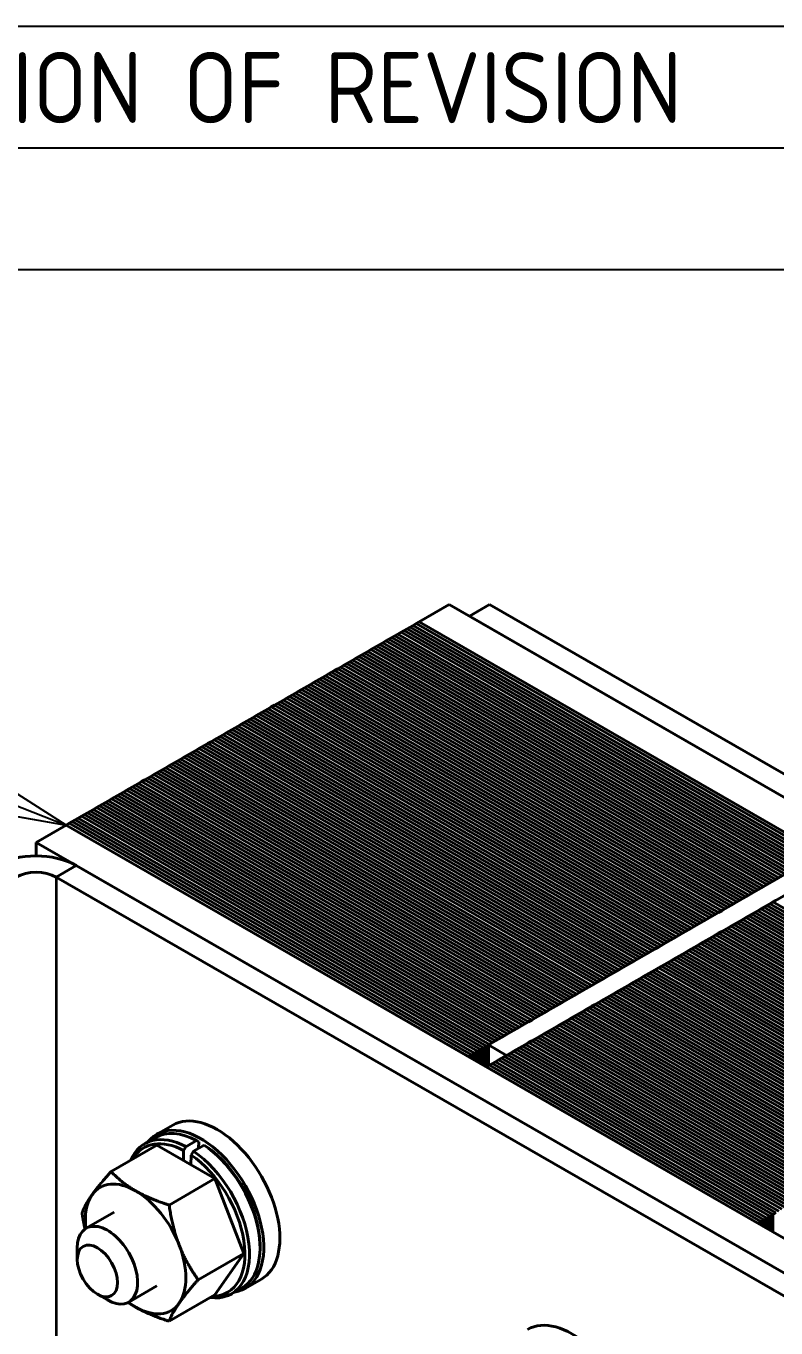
# Model space of a CAD drawing. Header units: millimetres. Extents: x 0 to 630, y 0 to 446.
# Drawn here: x 478.7 to 518.3, y 361.8 to 430.5 of the extents above; entities that cross this region are included whole.
import ezdxf

# ---------------------------------------------------------------- set-up
doc = ezdxf.new("R2010")
doc.units = ezdxf.units.MM
doc.header["$LTSCALE"] = 1.5
doc.layers.get('0').update_dxf_attribs({"color": 3, "lineweight": 25, "true_color": 0x00ff00})
for name, color, linetype, lineweight, true_color in [('가시적인 것(ISO)', 3, 'Continuous', 40, 0x00ff00), ('가시적인 좁은 것(ISO)', 3, 'Continuous', 35, 0x00ff00), ('기호(ISO)', 5, 'Continuous', 25, 0x0000ff)]:
    doc.layers.add(name, color=color, linetype=linetype, lineweight=lineweight, true_color=true_color)
doc.layers.add('경계(ISO)', color=7, linetype='Continuous', lineweight=25)
doc.styles.add('ISO ProportionalPSTEK', font='isocp.shx')
doc.styles.add('부품번호텍스트_PSTEK_POSCO', font='isocp.shx')

# ---------------------------------------------------------------- blocks, each defined once
blk = doc.blocks.new('경계 Default Border')
at = {"layer": '경계(ISO)', "flags": 128}
blk.add_lwpolyline([(10, 10), (10, 287), (410, 287), (410, 10), (10, 10)], dxfattribs=at)
blk = doc.blocks.new('리비전 내역')
at = {"layer": '기호(ISO)'}
for p, q in [((258, 287), (410, 287)), ((258, 282.72), (410, 282.72)), ((258, 278.44), (410, 278.44))]:
    blk.add_line(p, q, dxfattribs=at)
at = {"layer": '기호(ISO)', "color": 2, "true_color": 0xffff00, "insert": (305.507, 283.583), "char_height": 2.5, "attachment_point": 7, "style": 'ISO ProportionalPSTEK'}
blk.add_mtext('DESCRIPTION OF REVISION', dxfattribs=at)
blk = doc.blocks.new('품번기호8')
at = {"layer": '기호(ISO)', "color": 7}
for p, q in [((318.215, 259.798), (296.972, 268.04)), ((318.395, 260.264), (318.034, 259.332)), ((320.545, 258.894), (318.395, 260.264)), ((318.215, 259.798), (320.545, 258.894)), ((318.034, 259.332), (320.545, 258.894))]:
    blk.add_line(p, q, dxfattribs=at)
at = {"layer": '기호(ISO)', "color": 7, "flags": 128}
blk.add_lwpolyline([(318.034, 259.332), (320.545, 258.894), (318.395, 260.264), (318.034, 259.332)], dxfattribs=at)
at = {"layer": '기호(ISO)'}
blk.add_circle((292.318, 269.846), 5, dxfattribs=at)
at = {"layer": '기호(ISO)', "color": 7}
blk.add_solid([(318.034, 259.332), (320.545, 258.894), (318.395, 260.264), (318.034, 259.332)], dxfattribs=at)
at = {"layer": '기호(ISO)', "color": 7, "insert": (292.318, 269.846), "char_height": 3.5, "attachment_point": 5, "style": '부품번호텍스트_PSTEK_POSCO'}
blk.add_mtext('4', dxfattribs=at)

msp = doc.modelspace()

# ---------------------------------------------------------------- linework, layer by layer
at = {"layer": '가시적인 것(ISO)', "color": 4, "true_color": 0x00ffff}
for p, q in [((501.024, 399.976), (499.433, 399.06)), ((501.024, 399.976), (559.678, 366.2)), ((558.087, 365.283), (499.433, 399.06)), ((480.818, 388.341), (479.227, 387.425)), ((480.818, 388.341), (539.473, 354.564)), ((479.227, 387.425), (479.227, 386.709)), ((537.882, 353.648), (479.227, 387.425)), ((503.092, 376.736), (519.532, 386.203)), ((520.487, 385.653), (504.046, 376.186)), ((503.092, 375.636), (503.092, 376.736)), ((503.092, 376.736), (504.046, 376.186))]:
    msp.add_line(p, q, dxfattribs=at)
at = {"layer": '가시적인 것(ISO)', "color": 5, "true_color": 0x0000ff}
for p, q in [((502.084, 399.366), (503.145, 399.976)), ((559.678, 367.421), (503.145, 399.976)), ((502.084, 399.366), (558.617, 366.81)), ((535.76, 354.869), (481.348, 386.203)), ((480.288, 385.592), (534.7, 354.259))]:
    msp.add_line(p, q, dxfattribs=at)
at = {"layer": '가시적인 것(ISO)'}
for p, q in [((498.478, 398.51), (498.319, 398.419)), ((498.637, 398.602), (498.478, 398.51)), ((519.691, 386.295), (498.478, 398.51)), ((498.478, 398.51), (519.691, 386.295)), ((498.796, 398.694), (498.637, 398.602)), ((519.85, 386.386), (498.637, 398.602)), ((498.637, 398.602), (519.85, 386.386)), ((498.955, 398.785), (498.796, 398.694)), ((520.009, 386.478), (498.796, 398.694)), ((498.796, 398.694), (520.009, 386.478)), ((499.114, 398.877), (498.955, 398.785)), ((520.168, 386.569), (498.955, 398.785)), ((498.955, 398.785), (520.168, 386.569)), ((499.273, 398.969), (499.114, 398.877)), ((520.328, 386.661), (499.114, 398.877)), ((499.114, 398.877), (520.328, 386.661)), ((499.433, 399.06), (499.273, 398.969)), ((520.487, 386.753), (499.273, 398.969)), ((499.273, 398.969), (520.487, 386.753)), ((520.646, 386.844), (499.433, 399.06)), ((497.205, 397.778), (497.046, 397.686)), ((497.364, 397.869), (497.205, 397.778)), ((518.418, 385.562), (497.205, 397.778)), ((497.205, 397.778), (518.418, 385.562)), ((497.523, 397.961), (497.364, 397.869)), ((518.578, 385.653), (497.364, 397.869)), ((497.364, 397.869), (518.578, 385.653)), ((497.683, 398.052), (497.523, 397.961)), ((518.737, 385.745), (497.523, 397.961)), ((497.523, 397.961), (518.737, 385.745)), ((497.842, 398.144), (497.683, 398.052)), ((518.896, 385.837), (497.683, 398.052)), ((497.683, 398.052), (518.896, 385.837)), ((498.001, 398.236), (497.842, 398.144)), ((519.055, 385.928), (497.842, 398.144)), ((497.842, 398.144), (519.055, 385.928)), ((498.16, 398.327), (498.001, 398.236)), ((519.214, 386.02), (498.001, 398.236)), ((498.001, 398.236), (519.214, 386.02)), ((498.319, 398.419), (498.16, 398.327)), ((519.373, 386.111), (498.16, 398.327)), ((498.16, 398.327), (519.373, 386.111)), ((519.532, 386.203), (498.319, 398.419)), ((498.319, 398.419), (519.532, 386.203)), ((496.092, 397.136), (495.932, 397.045)), ((496.251, 397.228), (496.092, 397.136)), ((517.305, 384.92), (496.092, 397.136)), ((496.092, 397.136), (517.305, 384.92)), ((496.41, 397.319), (496.251, 397.228)), ((517.464, 385.012), (496.251, 397.228)), ((496.251, 397.228), (517.464, 385.012)), ((496.569, 397.411), (496.41, 397.319)), ((517.623, 385.104), (496.41, 397.319)), ((496.41, 397.319), (517.623, 385.104)), ((496.728, 397.503), (496.569, 397.411)), ((517.782, 385.195), (496.569, 397.411)), ((496.569, 397.411), (517.782, 385.195)), ((496.887, 397.594), (496.728, 397.503)), ((517.941, 385.287), (496.728, 397.503)), ((496.728, 397.503), (517.941, 385.287)), ((497.046, 397.686), (496.887, 397.594)), ((518.1, 385.378), (496.887, 397.594)), ((496.887, 397.594), (518.1, 385.378)), ((518.259, 385.47), (497.046, 397.686)), ((497.046, 397.686), (518.259, 385.47)), ((494.819, 396.403), (494.66, 396.312)), ((494.978, 396.495), (494.819, 396.403)), ((516.032, 384.187), (494.819, 396.403)), ((494.819, 396.403), (516.032, 384.187)), ((495.137, 396.586), (494.978, 396.495)), ((516.191, 384.279), (494.978, 396.495)), ((494.978, 396.495), (516.191, 384.279)), ((495.296, 396.678), (495.137, 396.586)), ((516.35, 384.371), (495.137, 396.586)), ((495.137, 396.586), (516.35, 384.371)), ((495.455, 396.77), (495.296, 396.678)), ((516.509, 384.462), (495.296, 396.678)), ((495.296, 396.678), (516.509, 384.462)), ((495.614, 396.861), (495.455, 396.77)), ((516.668, 384.554), (495.455, 396.77)), ((495.455, 396.77), (516.668, 384.554)), ((495.773, 396.953), (495.614, 396.861)), ((516.827, 384.645), (495.614, 396.861)), ((495.614, 396.861), (516.827, 384.645)), ((495.932, 397.045), (495.773, 396.953)), ((516.987, 384.737), (495.773, 396.953)), ((495.773, 396.953), (516.987, 384.737)), ((517.146, 384.829), (495.932, 397.045)), ((495.932, 397.045), (517.146, 384.829)), ((493.705, 395.762), (493.546, 395.67)), ((493.864, 395.854), (493.705, 395.762)), ((514.918, 383.546), (493.705, 395.762)), ((493.705, 395.762), (514.918, 383.546)), ((494.023, 395.945), (493.864, 395.854)), ((515.077, 383.638), (493.864, 395.854)), ((493.864, 395.854), (515.077, 383.638)), ((494.182, 396.037), (494.023, 395.945)), ((515.236, 383.729), (494.023, 395.945)), ((494.023, 395.945), (515.236, 383.729)), ((494.341, 396.128), (494.182, 396.037)), ((515.396, 383.821), (494.182, 396.037)), ((494.182, 396.037), (515.396, 383.821)), ((494.501, 396.22), (494.341, 396.128)), ((515.555, 383.913), (494.341, 396.128)), ((494.341, 396.128), (515.555, 383.913)), ((494.66, 396.312), (494.501, 396.22)), ((515.714, 384.004), (494.501, 396.22)), ((494.501, 396.22), (515.714, 384.004)), ((515.873, 384.096), (494.66, 396.312)), ((494.66, 396.312), (515.873, 384.096)), ((492.432, 395.029), (492.273, 394.937)), ((492.591, 395.121), (492.432, 395.029)), ((513.645, 382.813), (492.432, 395.029)), ((492.432, 395.029), (513.645, 382.813)), ((492.75, 395.212), (492.591, 395.121)), ((513.805, 382.905), (492.591, 395.121)), ((492.591, 395.121), (513.805, 382.905)), ((492.91, 395.304), (492.75, 395.212)), ((513.964, 382.996), (492.75, 395.212)), ((492.75, 395.212), (513.964, 382.996)), ((493.069, 395.395), (492.91, 395.304)), ((514.123, 383.088), (492.91, 395.304)), ((492.91, 395.304), (514.123, 383.088)), ((493.228, 395.487), (493.069, 395.395)), ((514.282, 383.18), (493.069, 395.395)), ((493.069, 395.395), (514.282, 383.18)), ((493.387, 395.579), (493.228, 395.487)), ((514.441, 383.271), (493.228, 395.487)), ((493.228, 395.487), (514.441, 383.271)), ((493.546, 395.67), (493.387, 395.579)), ((514.6, 383.363), (493.387, 395.579)), ((493.387, 395.579), (514.6, 383.363)), ((514.759, 383.454), (493.546, 395.67)), ((493.546, 395.67), (514.759, 383.454)), ((491.319, 394.388), (491.159, 394.296)), ((491.478, 394.479), (491.319, 394.388)), ((512.532, 382.172), (491.319, 394.388)), ((491.319, 394.388), (512.532, 382.172)), ((491.637, 394.571), (491.478, 394.479)), ((512.691, 382.263), (491.478, 394.479)), ((491.478, 394.479), (512.691, 382.263)), ((491.796, 394.662), (491.637, 394.571)), ((512.85, 382.355), (491.637, 394.571)), ((491.637, 394.571), (512.85, 382.355)), ((491.955, 394.754), (491.796, 394.662)), ((513.009, 382.447), (491.796, 394.662)), ((491.796, 394.662), (513.009, 382.447)), ((492.114, 394.846), (491.955, 394.754)), ((513.168, 382.538), (491.955, 394.754)), ((491.955, 394.754), (513.168, 382.538)), ((492.273, 394.937), (492.114, 394.846)), ((513.327, 382.63), (492.114, 394.846)), ((492.114, 394.846), (513.327, 382.63)), ((513.486, 382.721), (492.273, 394.937)), ((492.273, 394.937), (513.486, 382.721)), ((490.046, 393.655), (489.887, 393.563)), ((490.205, 393.746), (490.046, 393.655)), ((511.259, 381.439), (490.046, 393.655)), ((490.046, 393.655), (511.259, 381.439)), ((490.364, 393.838), (490.205, 393.746)), ((511.418, 381.53), (490.205, 393.746)), ((490.205, 393.746), (511.418, 381.53)), ((490.523, 393.93), (490.364, 393.838)), ((511.577, 381.622), (490.364, 393.838)), ((490.364, 393.838), (511.577, 381.622)), ((490.682, 394.021), (490.523, 393.93)), ((511.736, 381.714), (490.523, 393.93)), ((490.523, 393.93), (511.736, 381.714)), ((490.841, 394.113), (490.682, 394.021)), ((511.895, 381.805), (490.682, 394.021)), ((490.682, 394.021), (511.895, 381.805)), ((491, 394.204), (490.841, 394.113)), ((512.054, 381.897), (490.841, 394.113)), ((490.841, 394.113), (512.054, 381.897)), ((491.159, 394.296), (491, 394.204)), ((512.214, 381.989), (491, 394.204)), ((491, 394.204), (512.214, 381.989)), ((512.373, 382.08), (491.159, 394.296)), ((491.159, 394.296), (512.373, 382.08)), ((488.932, 393.013), (488.773, 392.922)), ((489.091, 393.105), (488.932, 393.013)), ((510.145, 380.797), (488.932, 393.013)), ((488.932, 393.013), (510.145, 380.797)), ((489.25, 393.197), (489.091, 393.105)), ((510.304, 380.889), (489.091, 393.105)), ((489.091, 393.105), (510.304, 380.889)), ((489.409, 393.288), (489.25, 393.197)), ((510.463, 380.981), (489.25, 393.197)), ((489.25, 393.197), (510.463, 380.981)), ((489.568, 393.38), (489.409, 393.288)), ((510.623, 381.072), (489.409, 393.288)), ((489.409, 393.288), (510.623, 381.072)), ((489.728, 393.471), (489.568, 393.38)), ((510.782, 381.164), (489.568, 393.38)), ((489.568, 393.38), (510.782, 381.164)), ((489.887, 393.563), (489.728, 393.471)), ((510.941, 381.256), (489.728, 393.471)), ((489.728, 393.471), (510.941, 381.256)), ((511.1, 381.347), (489.887, 393.563)), ((489.887, 393.563), (511.1, 381.347)), ((487.659, 392.28), (487.5, 392.189)), ((487.818, 392.372), (487.659, 392.28)), ((508.872, 380.065), (487.659, 392.28)), ((487.659, 392.28), (508.872, 380.065)), ((487.977, 392.464), (487.818, 392.372)), ((509.032, 380.156), (487.818, 392.372)), ((487.818, 392.372), (509.032, 380.156)), ((488.137, 392.555), (487.977, 392.464)), ((509.191, 380.248), (487.977, 392.464)), ((487.977, 392.464), (509.191, 380.248)), ((488.296, 392.647), (488.137, 392.555)), ((509.35, 380.339), (488.137, 392.555)), ((488.137, 392.555), (509.35, 380.339)), ((488.455, 392.738), (488.296, 392.647)), ((509.509, 380.431), (488.296, 392.647)), ((488.296, 392.647), (509.509, 380.431)), ((488.614, 392.83), (488.455, 392.738)), ((509.668, 380.523), (488.455, 392.738)), ((488.455, 392.738), (509.668, 380.523)), ((488.773, 392.922), (488.614, 392.83)), ((509.827, 380.614), (488.614, 392.83)), ((488.614, 392.83), (509.827, 380.614)), ((509.986, 380.706), (488.773, 392.922)), ((488.773, 392.922), (509.986, 380.706)), ((486.546, 391.639), (486.386, 391.547)), ((486.705, 391.731), (486.546, 391.639)), ((507.759, 379.423), (486.546, 391.639)), ((486.546, 391.639), (507.759, 379.423)), ((486.864, 391.822), (486.705, 391.731)), ((507.918, 379.515), (486.705, 391.731)), ((486.705, 391.731), (507.918, 379.515)), ((487.023, 391.914), (486.864, 391.822)), ((508.077, 379.606), (486.864, 391.822)), ((486.864, 391.822), (508.077, 379.606)), ((487.182, 392.006), (487.023, 391.914)), ((508.236, 379.698), (487.023, 391.914)), ((487.023, 391.914), (508.236, 379.698)), ((487.341, 392.097), (487.182, 392.006)), ((508.395, 379.79), (487.182, 392.006)), ((487.182, 392.006), (508.395, 379.79)), ((487.5, 392.189), (487.341, 392.097)), ((508.554, 379.881), (487.341, 392.097)), ((487.341, 392.097), (508.554, 379.881)), ((508.713, 379.973), (487.5, 392.189)), ((487.5, 392.189), (508.713, 379.973)), ((485.273, 390.906), (485.114, 390.814)), ((485.432, 390.998), (485.273, 390.906)), ((506.486, 378.69), (485.273, 390.906)), ((485.273, 390.906), (506.486, 378.69)), ((485.591, 391.089), (485.432, 390.998)), ((506.645, 378.782), (485.432, 390.998)), ((485.432, 390.998), (506.645, 378.782)), ((485.75, 391.181), (485.591, 391.089)), ((506.804, 378.873), (485.591, 391.089)), ((485.591, 391.089), (506.804, 378.873)), ((485.909, 391.273), (485.75, 391.181)), ((506.963, 378.965), (485.75, 391.181)), ((485.75, 391.181), (506.963, 378.965)), ((486.068, 391.364), (485.909, 391.273)), ((507.122, 379.057), (485.909, 391.273)), ((485.909, 391.273), (507.122, 379.057)), ((486.227, 391.456), (486.068, 391.364)), ((507.281, 379.148), (486.068, 391.364)), ((486.068, 391.364), (507.281, 379.148)), ((486.386, 391.547), (486.227, 391.456)), ((507.441, 379.24), (486.227, 391.456)), ((486.227, 391.456), (507.441, 379.24)), ((507.6, 379.332), (486.386, 391.547)), ((486.386, 391.547), (507.6, 379.332)), ((484.159, 390.265), (484, 390.173)), ((484.318, 390.356), (484.159, 390.265)), ((505.372, 378.049), (484.159, 390.265)), ((484.159, 390.265), (505.372, 378.049)), ((484.477, 390.448), (484.318, 390.356)), ((505.531, 378.141), (484.318, 390.356)), ((484.318, 390.356), (505.531, 378.141)), ((484.636, 390.54), (484.477, 390.448)), ((505.69, 378.232), (484.477, 390.448)), ((484.477, 390.448), (505.69, 378.232)), ((484.795, 390.631), (484.636, 390.54)), ((505.85, 378.324), (484.636, 390.54)), ((484.636, 390.54), (505.85, 378.324)), ((484.955, 390.723), (484.795, 390.631)), ((506.009, 378.415), (484.795, 390.631)), ((484.795, 390.631), (506.009, 378.415)), ((485.114, 390.814), (484.955, 390.723)), ((506.168, 378.507), (484.955, 390.723)), ((484.955, 390.723), (506.168, 378.507)), ((506.327, 378.599), (485.114, 390.814)), ((485.114, 390.814), (506.327, 378.599)), ((482.886, 389.532), (482.727, 389.44)), ((483.045, 389.623), (482.886, 389.532)), ((504.099, 377.316), (482.886, 389.532)), ((482.886, 389.532), (504.099, 377.316)), ((483.204, 389.715), (483.045, 389.623)), ((504.259, 377.408), (483.045, 389.623)), ((483.045, 389.623), (504.259, 377.408)), ((483.364, 389.807), (483.204, 389.715)), ((504.418, 377.499), (483.204, 389.715)), ((483.204, 389.715), (504.418, 377.499)), ((483.523, 389.898), (483.364, 389.807)), ((504.577, 377.591), (483.364, 389.807)), ((483.364, 389.807), (504.577, 377.591)), ((483.682, 389.99), (483.523, 389.898)), ((504.736, 377.682), (483.523, 389.898)), ((483.523, 389.898), (504.736, 377.682)), ((483.841, 390.082), (483.682, 389.99)), ((504.895, 377.774), (483.682, 389.99)), ((483.682, 389.99), (504.895, 377.774)), ((484, 390.173), (483.841, 390.082)), ((505.054, 377.866), (483.841, 390.082)), ((483.841, 390.082), (505.054, 377.866)), ((505.213, 377.957), (484, 390.173)), ((484, 390.173), (505.213, 377.957)), ((481.773, 388.89), (481.614, 388.799)), ((481.932, 388.982), (481.773, 388.89)), ((502.986, 376.675), (481.773, 388.89)), ((481.773, 388.89), (502.986, 376.675)), ((482.091, 389.074), (481.932, 388.982)), ((503.145, 376.766), (481.932, 388.982)), ((481.932, 388.982), (503.145, 376.766)), ((482.25, 389.165), (482.091, 389.074)), ((503.304, 376.858), (482.091, 389.074)), ((482.091, 389.074), (503.304, 376.858)), ((482.409, 389.257), (482.25, 389.165)), ((503.463, 376.949), (482.25, 389.165)), ((482.25, 389.165), (503.463, 376.949)), ((482.568, 389.349), (482.409, 389.257)), ((503.622, 377.041), (482.409, 389.257)), ((482.409, 389.257), (503.622, 377.041)), ((482.727, 389.44), (482.568, 389.349)), ((503.781, 377.133), (482.568, 389.349)), ((482.568, 389.349), (503.781, 377.133)), ((503.94, 377.224), (482.727, 389.44)), ((482.727, 389.44), (503.94, 377.224)), ((480.977, 388.432), (480.818, 388.341)), ((480.818, 388.341), (502.031, 376.125)), ((481.136, 388.524), (480.977, 388.432)), ((502.19, 376.217), (480.977, 388.432)), ((480.977, 388.432), (502.19, 376.217)), ((481.295, 388.616), (481.136, 388.524)), ((502.349, 376.308), (481.136, 388.524)), ((481.136, 388.524), (502.349, 376.308)), ((481.454, 388.707), (481.295, 388.616)), ((502.509, 376.4), (481.295, 388.616)), ((481.295, 388.616), (502.509, 376.4)), ((481.614, 388.799), (481.454, 388.707)), ((502.668, 376.491), (481.454, 388.707)), ((481.454, 388.707), (502.668, 376.491)), ((502.827, 376.583), (481.614, 388.799)), ((481.614, 388.799), (502.827, 376.583)), ((518.259, 385.47), (518.1, 385.378)), ((518.418, 385.562), (518.259, 385.47)), ((516.987, 384.737), (516.827, 384.645)), ((517.146, 384.829), (516.987, 384.737)), ((517.305, 384.92), (517.146, 384.829)), ((517.464, 385.012), (517.305, 384.92)), ((517.623, 385.104), (517.464, 385.012)), ((517.782, 385.195), (517.623, 385.104)), ((517.941, 385.287), (517.782, 385.195)), ((518.1, 385.378), (517.941, 385.287)), ((515.873, 384.096), (515.714, 384.004)), ((516.032, 384.187), (515.873, 384.096)), ((516.191, 384.279), (516.032, 384.187)), ((516.35, 384.371), (516.191, 384.279)), ((516.509, 384.462), (516.35, 384.371)), ((516.668, 384.554), (516.509, 384.462)), ((516.827, 384.645), (516.668, 384.554)), ((517.782, 384.096), (517.623, 384.004)), ((517.941, 384.187), (517.782, 384.096)), ((532.101, 375.85), (517.782, 384.096)), ((517.782, 384.096), (532.101, 375.85)), ((518.1, 384.279), (517.941, 384.187)), ((532.26, 375.942), (517.941, 384.187)), ((517.941, 384.187), (532.26, 375.942)), ((518.259, 384.371), (518.1, 384.279)), ((532.419, 376.033), (518.1, 384.279)), ((518.1, 384.279), (532.419, 376.033)), ((514.6, 383.363), (514.441, 383.271)), ((514.759, 383.454), (514.6, 383.363)), ((514.918, 383.546), (514.759, 383.454)), ((515.077, 383.638), (514.918, 383.546)), ((515.236, 383.729), (515.077, 383.638)), ((515.396, 383.821), (515.236, 383.729)), ((515.555, 383.913), (515.396, 383.821)), ((515.714, 384.004), (515.555, 383.913)), ((516.509, 383.363), (516.35, 383.271)), ((516.668, 383.454), (516.509, 383.363)), ((530.828, 375.117), (516.509, 383.363)), ((516.509, 383.363), (530.828, 375.117)), ((516.827, 383.546), (516.668, 383.454)), ((530.987, 375.209), (516.668, 383.454)), ((516.668, 383.454), (530.987, 375.209)), ((516.987, 383.638), (516.827, 383.546)), ((531.146, 375.3), (516.827, 383.546)), ((516.827, 383.546), (531.146, 375.3)), ((517.146, 383.729), (516.987, 383.638)), ((531.305, 375.392), (516.987, 383.638)), ((516.987, 383.638), (531.305, 375.392)), ((517.305, 383.821), (517.146, 383.729)), ((531.465, 375.484), (517.146, 383.729)), ((517.146, 383.729), (531.465, 375.484)), ((517.464, 383.913), (517.305, 383.821)), ((531.624, 375.575), (517.305, 383.821)), ((517.305, 383.821), (531.624, 375.575)), ((517.623, 384.004), (517.464, 383.913)), ((531.783, 375.667), (517.464, 383.913)), ((517.464, 383.913), (531.783, 375.667)), ((531.942, 375.758), (517.623, 384.004)), ((517.623, 384.004), (531.942, 375.758)), ((513.486, 382.721), (513.327, 382.63)), ((513.645, 382.813), (513.486, 382.721)), ((513.805, 382.905), (513.645, 382.813)), ((513.964, 382.996), (513.805, 382.905)), ((514.123, 383.088), (513.964, 382.996)), ((514.282, 383.18), (514.123, 383.088)), ((514.441, 383.271), (514.282, 383.18)), ((515.396, 382.721), (515.236, 382.63)), ((515.555, 382.813), (515.396, 382.721)), ((529.714, 374.476), (515.396, 382.721)), ((515.396, 382.721), (529.714, 374.476)), ((515.714, 382.905), (515.555, 382.813)), ((529.874, 374.567), (515.555, 382.813)), ((515.555, 382.813), (529.874, 374.567)), ((515.873, 382.996), (515.714, 382.905)), ((530.033, 374.659), (515.714, 382.905)), ((515.714, 382.905), (530.033, 374.659)), ((516.032, 383.088), (515.873, 382.996)), ((530.192, 374.751), (515.873, 382.996)), ((515.873, 382.996), (530.192, 374.751)), ((516.191, 383.18), (516.032, 383.088)), ((530.351, 374.842), (516.032, 383.088)), ((516.032, 383.088), (530.351, 374.842)), ((516.35, 383.271), (516.191, 383.18)), ((530.51, 374.934), (516.191, 383.18)), ((516.191, 383.18), (530.51, 374.934)), ((530.669, 375.025), (516.35, 383.271)), ((516.35, 383.271), (530.669, 375.025)), ((512.214, 381.989), (512.054, 381.897)), ((512.373, 382.08), (512.214, 381.989)), ((512.532, 382.172), (512.373, 382.08)), ((512.691, 382.263), (512.532, 382.172)), ((512.85, 382.355), (512.691, 382.263)), ((513.009, 382.447), (512.85, 382.355)), ((513.168, 382.538), (513.009, 382.447)), ((513.327, 382.63), (513.168, 382.538)), ((514.123, 381.989), (513.964, 381.897)), ((514.282, 382.08), (514.123, 381.989)), ((528.442, 373.743), (514.123, 381.989)), ((514.123, 381.989), (528.442, 373.743)), ((514.441, 382.172), (514.282, 382.08)), ((528.601, 373.834), (514.282, 382.08)), ((514.282, 382.08), (528.601, 373.834)), ((514.6, 382.263), (514.441, 382.172)), ((528.76, 373.926), (514.441, 382.172)), ((514.441, 382.172), (528.76, 373.926)), ((514.759, 382.355), (514.6, 382.263)), ((528.919, 374.018), (514.6, 382.263)), ((514.6, 382.263), (528.919, 374.018)), ((514.918, 382.447), (514.759, 382.355)), ((529.078, 374.109), (514.759, 382.355)), ((514.759, 382.355), (529.078, 374.109)), ((515.077, 382.538), (514.918, 382.447)), ((529.237, 374.201), (514.918, 382.447)), ((514.918, 382.447), (529.237, 374.201)), ((515.236, 382.63), (515.077, 382.538)), ((529.396, 374.293), (515.077, 382.538)), ((515.077, 382.538), (529.396, 374.293)), ((529.555, 374.384), (515.236, 382.63)), ((515.236, 382.63), (529.555, 374.384)), ((511.1, 381.347), (510.941, 381.256)), ((511.259, 381.439), (511.1, 381.347)), ((511.418, 381.53), (511.259, 381.439)), ((511.577, 381.622), (511.418, 381.53)), ((511.736, 381.714), (511.577, 381.622)), ((511.895, 381.805), (511.736, 381.714)), ((512.054, 381.897), (511.895, 381.805)), ((513.009, 381.347), (512.85, 381.256)), ((513.168, 381.439), (513.009, 381.347)), ((527.328, 373.101), (513.009, 381.347)), ((513.009, 381.347), (527.328, 373.101)), ((513.327, 381.53), (513.168, 381.439)), ((527.487, 373.193), (513.168, 381.439)), ((513.168, 381.439), (527.487, 373.193)), ((513.486, 381.622), (513.327, 381.53)), ((527.646, 373.285), (513.327, 381.53)), ((513.327, 381.53), (527.646, 373.285)), ((513.645, 381.714), (513.486, 381.622)), ((527.805, 373.376), (513.486, 381.622)), ((513.486, 381.622), (527.805, 373.376)), ((513.805, 381.805), (513.645, 381.714)), ((527.964, 373.468), (513.645, 381.714)), ((513.645, 381.714), (527.964, 373.468)), ((513.964, 381.897), (513.805, 381.805)), ((528.123, 373.56), (513.805, 381.805)), ((513.805, 381.805), (528.123, 373.56)), ((528.283, 373.651), (513.964, 381.897)), ((513.964, 381.897), (528.283, 373.651)), ((509.827, 380.614), (509.668, 380.523)), ((509.986, 380.706), (509.827, 380.614)), ((510.145, 380.797), (509.986, 380.706)), ((510.304, 380.889), (510.145, 380.797)), ((510.463, 380.981), (510.304, 380.889)), ((510.623, 381.072), (510.463, 380.981)), ((510.782, 381.164), (510.623, 381.072)), ((510.941, 381.256), (510.782, 381.164)), ((511.736, 380.614), (511.577, 380.523)), ((511.895, 380.706), (511.736, 380.614)), ((526.055, 372.369), (511.736, 380.614)), ((511.736, 380.614), (526.055, 372.369)), ((512.054, 380.797), (511.895, 380.706)), ((526.214, 372.46), (511.895, 380.706)), ((511.895, 380.706), (526.214, 372.46)), ((512.214, 380.889), (512.054, 380.797)), ((526.373, 372.552), (512.054, 380.797)), ((512.054, 380.797), (526.373, 372.552)), ((512.373, 380.981), (512.214, 380.889)), ((526.532, 372.643), (512.214, 380.889)), ((512.214, 380.889), (526.532, 372.643)), ((512.532, 381.072), (512.373, 380.981)), ((526.692, 372.735), (512.373, 380.981)), ((512.373, 380.981), (526.692, 372.735)), ((512.691, 381.164), (512.532, 381.072)), ((526.851, 372.827), (512.532, 381.072)), ((512.532, 381.072), (526.851, 372.827)), ((512.85, 381.256), (512.691, 381.164)), ((527.01, 372.918), (512.691, 381.164)), ((512.691, 381.164), (527.01, 372.918)), ((527.169, 373.01), (512.85, 381.256)), ((512.85, 381.256), (527.169, 373.01)), ((508.713, 379.973), (508.554, 379.881)), ((508.872, 380.065), (508.713, 379.973)), ((509.032, 380.156), (508.872, 380.065)), ((509.191, 380.248), (509.032, 380.156)), ((509.35, 380.339), (509.191, 380.248)), ((509.509, 380.431), (509.35, 380.339)), ((509.668, 380.523), (509.509, 380.431)), ((510.623, 379.973), (510.463, 379.881)), ((510.782, 380.065), (510.623, 379.973)), ((524.941, 371.727), (510.623, 379.973)), ((510.623, 379.973), (524.941, 371.727)), ((510.941, 380.156), (510.782, 380.065)), ((525.101, 371.819), (510.782, 380.065)), ((510.782, 380.065), (525.101, 371.819)), ((511.1, 380.248), (510.941, 380.156)), ((525.26, 371.91), (510.941, 380.156)), ((510.941, 380.156), (525.26, 371.91)), ((511.259, 380.339), (511.1, 380.248)), ((525.419, 372.002), (511.1, 380.248)), ((511.1, 380.248), (525.419, 372.002)), ((511.418, 380.431), (511.259, 380.339)), ((525.578, 372.094), (511.259, 380.339)), ((511.259, 380.339), (525.578, 372.094)), ((511.577, 380.523), (511.418, 380.431)), ((525.737, 372.185), (511.418, 380.431)), ((511.418, 380.431), (525.737, 372.185)), ((525.896, 372.277), (511.577, 380.523)), ((511.577, 380.523), (525.896, 372.277)), ((507.441, 379.24), (507.281, 379.148)), ((507.6, 379.332), (507.441, 379.24)), ((507.759, 379.423), (507.6, 379.332)), ((507.918, 379.515), (507.759, 379.423)), ((508.077, 379.606), (507.918, 379.515)), ((508.236, 379.698), (508.077, 379.606)), ((508.395, 379.79), (508.236, 379.698)), ((508.554, 379.881), (508.395, 379.79)), ((509.35, 379.24), (509.191, 379.148)), ((509.509, 379.332), (509.35, 379.24)), ((523.669, 370.994), (509.35, 379.24)), ((509.35, 379.24), (523.669, 370.994)), ((509.668, 379.423), (509.509, 379.332)), ((523.828, 371.086), (509.509, 379.332)), ((509.509, 379.332), (523.828, 371.086)), ((509.827, 379.515), (509.668, 379.423)), ((523.987, 371.177), (509.668, 379.423)), ((509.668, 379.423), (523.987, 371.177)), ((509.986, 379.606), (509.827, 379.515)), ((524.146, 371.269), (509.827, 379.515)), ((509.827, 379.515), (524.146, 371.269)), ((510.145, 379.698), (509.986, 379.606)), ((524.305, 371.361), (509.986, 379.606)), ((509.986, 379.606), (524.305, 371.361)), ((510.304, 379.79), (510.145, 379.698)), ((524.464, 371.452), (510.145, 379.698)), ((510.145, 379.698), (524.464, 371.452)), ((510.463, 379.881), (510.304, 379.79)), ((524.623, 371.544), (510.304, 379.79)), ((510.304, 379.79), (524.623, 371.544)), ((524.782, 371.636), (510.463, 379.881)), ((510.463, 379.881), (524.782, 371.636)), ((506.327, 378.599), (506.168, 378.507)), ((506.486, 378.69), (506.327, 378.599)), ((506.645, 378.782), (506.486, 378.69)), ((506.804, 378.873), (506.645, 378.782)), ((506.963, 378.965), (506.804, 378.873)), ((507.122, 379.057), (506.963, 378.965)), ((507.281, 379.148), (507.122, 379.057)), ((508.236, 378.599), (508.077, 378.507)), ((508.395, 378.69), (508.236, 378.599)), ((522.555, 370.353), (508.236, 378.599)), ((508.236, 378.599), (522.555, 370.353)), ((508.554, 378.782), (508.395, 378.69)), ((522.714, 370.445), (508.395, 378.69)), ((508.395, 378.69), (522.714, 370.445)), ((508.713, 378.873), (508.554, 378.782)), ((522.873, 370.536), (508.554, 378.782)), ((508.554, 378.782), (522.873, 370.536)), ((508.872, 378.965), (508.713, 378.873)), ((523.032, 370.628), (508.713, 378.873)), ((508.713, 378.873), (523.032, 370.628)), ((509.032, 379.057), (508.872, 378.965)), ((523.191, 370.719), (508.872, 378.965)), ((508.872, 378.965), (523.191, 370.719)), ((509.191, 379.148), (509.032, 379.057)), ((523.35, 370.811), (509.032, 379.057)), ((509.032, 379.057), (523.35, 370.811)), ((523.51, 370.903), (509.191, 379.148)), ((509.191, 379.148), (523.51, 370.903)), ((505.054, 377.866), (504.895, 377.774)), ((505.213, 377.957), (505.054, 377.866)), ((505.372, 378.049), (505.213, 377.957)), ((505.531, 378.141), (505.372, 378.049)), ((505.69, 378.232), (505.531, 378.141)), ((505.85, 378.324), (505.69, 378.232)), ((506.009, 378.415), (505.85, 378.324)), ((506.168, 378.507), (506.009, 378.415)), ((506.963, 377.866), (506.804, 377.774)), ((507.122, 377.957), (506.963, 377.866)), ((521.282, 369.62), (506.963, 377.866)), ((506.963, 377.866), (521.282, 369.62)), ((507.281, 378.049), (507.122, 377.957)), ((521.441, 369.712), (507.122, 377.957)), ((507.122, 377.957), (521.441, 369.712)), ((507.441, 378.141), (507.281, 378.049)), ((521.6, 369.803), (507.281, 378.049)), ((507.281, 378.049), (521.6, 369.803)), ((507.6, 378.232), (507.441, 378.141)), ((521.759, 369.895), (507.441, 378.141)), ((507.441, 378.141), (521.759, 369.895)), ((507.759, 378.324), (507.6, 378.232)), ((521.919, 369.986), (507.6, 378.232)), ((507.6, 378.232), (521.919, 369.986)), ((507.918, 378.415), (507.759, 378.324)), ((522.078, 370.078), (507.759, 378.324)), ((507.759, 378.324), (522.078, 370.078)), ((508.077, 378.507), (507.918, 378.415)), ((522.237, 370.17), (507.918, 378.415)), ((507.918, 378.415), (522.237, 370.17)), ((522.396, 370.261), (508.077, 378.507)), ((508.077, 378.507), (522.396, 370.261)), ((503.94, 377.224), (503.781, 377.133)), ((504.099, 377.316), (503.94, 377.224)), ((504.259, 377.408), (504.099, 377.316)), ((504.418, 377.499), (504.259, 377.408)), ((504.577, 377.591), (504.418, 377.499)), ((504.736, 377.682), (504.577, 377.591)), ((504.895, 377.774), (504.736, 377.682)), ((505.85, 377.224), (505.69, 377.133)), ((506.009, 377.316), (505.85, 377.224)), ((520.168, 368.979), (505.85, 377.224)), ((505.85, 377.224), (520.168, 368.979)), ((506.168, 377.408), (506.009, 377.316)), ((520.328, 369.07), (506.009, 377.316)), ((506.009, 377.316), (520.328, 369.07)), ((506.327, 377.499), (506.168, 377.408)), ((520.487, 369.162), (506.168, 377.408)), ((506.168, 377.408), (520.487, 369.162)), ((506.486, 377.591), (506.327, 377.499)), ((520.646, 369.253), (506.327, 377.499)), ((506.327, 377.499), (520.646, 369.253)), ((506.645, 377.682), (506.486, 377.591)), ((520.805, 369.345), (506.486, 377.591)), ((506.486, 377.591), (520.805, 369.345)), ((506.804, 377.774), (506.645, 377.682)), ((520.964, 369.437), (506.645, 377.682)), ((506.645, 377.682), (520.964, 369.437)), ((521.123, 369.528), (506.804, 377.774)), ((506.804, 377.774), (521.123, 369.528)), ((502.668, 376.491), (502.509, 376.4)), ((502.827, 376.583), (502.668, 376.491)), ((502.668, 375.758), (502.668, 376.491)), ((502.668, 376.491), (502.668, 375.758)), ((502.986, 376.675), (502.827, 376.583)), ((502.827, 375.667), (502.827, 376.583)), ((502.827, 376.583), (502.827, 375.667)), ((503.145, 376.766), (502.986, 376.675)), ((502.986, 375.575), (502.986, 376.675)), ((502.986, 376.675), (502.986, 375.575)), ((503.304, 376.858), (503.145, 376.766)), ((503.463, 376.949), (503.304, 376.858)), ((503.622, 377.041), (503.463, 376.949)), ((503.781, 377.133), (503.622, 377.041)), ((504.577, 376.491), (504.418, 376.4)), ((504.736, 376.583), (504.577, 376.491)), ((518.896, 368.246), (504.577, 376.491)), ((504.577, 376.491), (518.896, 368.246)), ((504.895, 376.675), (504.736, 376.583)), ((519.055, 368.337), (504.736, 376.583)), ((504.736, 376.583), (519.055, 368.337)), ((505.054, 376.766), (504.895, 376.675)), ((519.214, 368.429), (504.895, 376.675)), ((504.895, 376.675), (519.214, 368.429)), ((505.213, 376.858), (505.054, 376.766)), ((519.373, 368.521), (505.054, 376.766)), ((505.054, 376.766), (519.373, 368.521)), ((505.372, 376.949), (505.213, 376.858)), ((519.532, 368.612), (505.213, 376.858)), ((505.213, 376.858), (519.532, 368.612)), ((505.531, 377.041), (505.372, 376.949)), ((519.691, 368.704), (505.372, 376.949)), ((505.372, 376.949), (519.691, 368.704)), ((505.69, 377.133), (505.531, 377.041)), ((519.85, 368.795), (505.531, 377.041)), ((505.531, 377.041), (519.85, 368.795)), ((520.009, 368.887), (505.69, 377.133)), ((505.69, 377.133), (520.009, 368.887)), ((502.19, 376.217), (502.031, 376.125)), ((502.349, 376.308), (502.19, 376.217)), ((502.19, 376.033), (502.19, 376.217)), ((502.19, 376.217), (502.19, 376.033)), ((502.509, 376.4), (502.349, 376.308)), ((502.349, 375.942), (502.349, 376.308)), ((502.349, 376.308), (502.349, 375.942)), ((502.509, 375.85), (502.509, 376.4)), ((502.509, 376.4), (502.509, 375.85)), ((503.463, 375.85), (503.304, 375.758)), ((503.622, 375.942), (503.463, 375.85)), ((517.782, 367.604), (503.463, 375.85)), ((503.463, 375.85), (517.782, 367.604)), ((503.781, 376.033), (503.622, 375.942)), ((517.941, 367.696), (503.622, 375.942)), ((503.622, 375.942), (517.941, 367.696)), ((503.94, 376.125), (503.781, 376.033)), ((518.1, 367.788), (503.781, 376.033)), ((503.781, 376.033), (518.1, 367.788)), ((504.099, 376.217), (503.94, 376.125)), ((518.259, 367.879), (503.94, 376.125)), ((503.94, 376.125), (518.259, 367.879)), ((504.259, 376.308), (504.099, 376.217)), ((518.418, 367.971), (504.099, 376.217)), ((504.099, 376.217), (518.418, 367.971)), ((504.418, 376.4), (504.259, 376.308)), ((518.578, 368.062), (504.259, 376.308)), ((504.259, 376.308), (518.578, 368.062)), ((518.737, 368.154), (504.418, 376.4)), ((504.418, 376.4), (518.737, 368.154)), ((503.145, 375.667), (502.986, 375.575)), ((502.986, 375.575), (517.305, 367.329)), ((503.304, 375.758), (503.145, 375.667)), ((517.464, 367.421), (503.145, 375.667)), ((503.145, 375.667), (517.464, 367.421)), ((517.623, 367.513), (503.304, 375.758)), ((503.304, 375.758), (517.623, 367.513)), ((486.434, 372.505), (485.585, 372.016)), ((485.522, 371.85), (484.965, 371.529)), ((487.134, 371.368), (487.691, 371.689)), ((487.691, 371.689), (487.807, 371.621)), ((485.598, 371.443), (483.183, 370.053)), ((488.66, 369.68), (485.598, 371.443)), ((486.999, 370.636), (487.011, 371.163)), ((487.011, 371.163), (487.134, 371.368)), ((487.531, 371.127), (487.409, 370.922)), ((488.088, 371.448), (487.531, 371.127)), ((487.807, 371.621), (487.799, 371.282)), ((488.205, 371.38), (488.088, 371.448)), ((487.409, 370.922), (487.397, 370.407)), ((488.66, 369.68), (486.245, 368.29)), ((490.191, 365.733), (488.66, 369.68)), ((481.87, 367.064), (483.354, 367.919)), ((517.782, 367.604), (517.623, 367.513)), ((517.941, 367.696), (517.782, 367.604)), ((517.782, 367.055), (517.782, 367.604)), ((517.782, 367.604), (517.782, 367.055)), ((518.1, 367.788), (517.941, 367.696)), ((517.941, 366.963), (517.941, 367.696)), ((517.941, 367.696), (517.941, 366.963)), ((518.259, 367.879), (518.1, 367.788)), ((518.1, 366.871), (518.1, 367.788)), ((518.1, 367.788), (518.1, 366.871)), ((517.464, 367.421), (517.305, 367.329)), ((517.623, 367.513), (517.464, 367.421)), ((517.464, 367.238), (517.464, 367.421)), ((517.464, 367.421), (517.464, 367.238)), ((517.623, 367.146), (517.623, 367.513)), ((517.623, 367.513), (517.623, 367.146)), ((481.401, 365.419), (481.401, 366.03)), ((490.191, 365.733), (487.776, 364.342)), ((488.66, 363.549), (490.191, 365.733)), ((491.04, 366.16), (491.04, 366.022)), ((491.112, 364.381), (490.264, 363.892)), ((482.458, 363.584), (482.986, 363.278)), ((484.115, 363.164), (485.6, 364.019)), ((488.66, 363.549), (486.245, 362.158)), ((490.088, 363.921), (489.531, 363.6))]:
    msp.add_line(p, q, dxfattribs=at)
at = {"layer": '가시적인 것(ISO)', "color": 5, "true_color": 0x0000ff}
for major_axis, start_param, end_param in [((-3, 0), 3.926991, 5.497787), ((1.5, 0), 0.785398, 2.356194)]:
    msp.add_ellipse((479.227, 384.981), major_axis=major_axis, ratio=0.575862, start_param=start_param, end_param=end_param, dxfattribs=at)
at = {"layer": '가시적인 것(ISO)'}
for centre, major_axis, start_param, end_param in [((488.773, 368.443), (2.339, -4.062), 0, 3.141593), ((487.924, 367.954), (2.339, -4.062), 6.063656, 9.644308), ((487.248, 367.565), (-2.283, 3.965), 5.535093, 6.699223), ((487.129, 367.496), (-2.199, 3.818), 5.537452, 6.601614), ((487.805, 367.885), (-2.283, 3.965), 5.535093, 6.283185), ((487.248, 367.565), (2.283, -3.965), 5.867148, 8.553657), ((487.805, 367.885), (2.283, -3.965), 0, 2.270472), ((487.924, 367.954), (-2.199, 3.818), 3.928925, 5.409706), ((487.129, 367.496), (2.199, -3.818), 5.964756, 8.551298), ((484.477, 365.969), (-1.871, 3.25), 5.499721, 6.546918), ((484.477, 365.969), (-1.871, 3.25), 4.452523, 5.499721), ((484.477, 365.969), (-1.871, 3.25), 0.263733, 0.927392), ((482.992, 365.114), (-1.123, 1.95), 2.354261, 7.070517), ((484.477, 365.969), (1.871, -3.25), 0.263733, 1.310931), ((484.477, 365.969), (1.871, -3.25), 5.355794, 5.499721), ((484.477, 365.969), (1.871, -3.25), 5.499721, 6.546918), ((507.494, 357.662), (2.339, -4.062), 0, 3.141593)]:
    msp.add_ellipse(centre, major_axis=major_axis, ratio=0.578093, start_param=start_param, end_param=end_param, dxfattribs=at)
msp.add_ellipse((482.462, 364.808), major_axis=(0.749, -1.3), ratio=0.578093, dxfattribs=at)
for points, weights in [([(482.181, 368.824), (482.536, 369.331), (483.183, 370.053)], [1, 1.0379548493, 1]), ([(483.183, 370.053), (483.767, 369.444), (484.477, 369.035)], [1, 1.0379548493, 1]), ([(484.477, 369.035), (485.188, 368.626), (486.245, 368.29)], [1, 1.0379548493, 1]), ([(481.652, 367.869), (481.826, 368.317), (482.181, 368.824)], [1, 1.0379548493, 1]), ([(486.245, 368.29), (486.418, 367.095), (486.774, 366.179)], [1, 1.0379548493, 1]), ([(481.805, 367.022), (481.718, 367.419), (481.652, 367.869)], [1.01764968621, 1.0139577577, 1]), ([(486.774, 366.179), (487.129, 365.263), (487.776, 364.342)], [1, 1.0379548493, 1]), ([(487.776, 364.342), (487.129, 363.62), (486.774, 363.114)], [1, 1.0379548493, 1]), ([(484.477, 362.903), (484.274, 363.02), (484.087, 363.149)], [1, 1.01055408307, 1.01523863054]), ([(486.245, 362.158), (485.188, 362.494), (484.477, 362.903)], [1, 1.0379548493, 1]), ([(486.774, 363.114), (486.418, 362.607), (486.245, 362.158)], [1, 1.0379548493, 1])]:
    msp.add_rational_spline(points, weights, degree=2, dxfattribs=at)
at = {"layer": '가시적인 좁은 것(ISO)', "color": 5, "true_color": 0x0000ff}
for p, q in [((481.348, 386.203), (480.288, 385.592)), ((480.288, 385.592), (480.288, 361.066))]:
    msp.add_line(p, q, dxfattribs=at)

# ---------------------------------------------------------------- block references
at = {"xscale": 1.5, "yscale": 1.5, "zscale": 1.5}
msp.add_blockref('경계 Default Border', (0, 0), dxfattribs=at)
at = {"layer": '기호(ISO)', "xscale": 1.5, "yscale": 1.5, "zscale": 1.5}
for name in ['리비전 내역', '품번기호8']:
    msp.add_blockref(name, (0, 0), dxfattribs=at)

doc.saveas('drawing.dxf')
